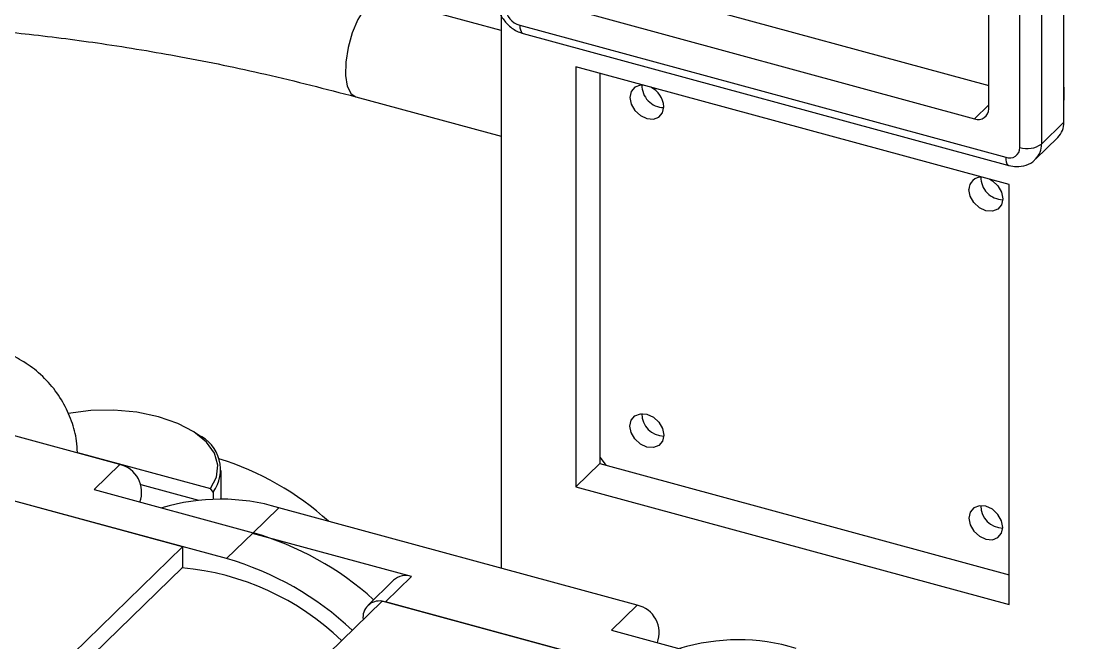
# Model space of a CAD drawing. Header units: millimetres. Extents: x 0 to 3353, y 0 to 2591.
# Drawn here: x 2485.6 to 2568, y 2131.3 to 2180 of the extents above; entities that cross this region are included whole.
import ezdxf

# ---------------------------------------------------------------- set-up
doc = ezdxf.new("R2010")
doc.units = ezdxf.units.MM
doc.header["$LTSCALE"] = 12
doc.layers.add('TITLE_BLOCK_BORDER', color=7, linetype='Continuous')
doc.dimstyles.new('SLDDIMSTYLE0', dxfattribs={"dimtxt": 0.18, "dimasz": 12.192, "dimexe": 0, "dimexo": 0.0625, "dimgap": 0, "dimtad": 0, "dimtih": 1, "dimtoh": 1, "dimdec": 0, "dimrnd": 1e-09, "dimzin": 0, "dimdsep": 46, "dimtxsty": 'Standard', "dimblk1": 'DOT', "dimblk2": 'DOT', "dimsah": 1, "dimcen": 0.09, "dimadec": 0, "dimazin": 0, "dimtfac": 12.192, "dimtdec": 0, "dimtofl": 0, "dimtmove": 0, "dimatfit": 3, "dimldrblk": 'DOT', "dimfxl": 0, "dimfrac": 2, "dimtolj": 1, "dimtzin": 0, "dimarcsym": 0})

# ---------------------------------------------------------------- blocks, each defined once
blk = doc.blocks.new('_DOT')
at = {"color": 0, "linetype": 'ByBlock', "lineweight": -2}
blk.add_line((-0.5, 0), (-1, 0), dxfattribs=at)
at = {"color": 0, "linetype": 'ByBlock', "const_width": 0.5}
blk.add_lwpolyline([(-0.25, 0, 1), (0.25, 0, 1)], format="xyb", close=True, dxfattribs=at)

msp = doc.modelspace()

# ---------------------------------------------------------------- linework, layer by layer
at = {"color": 7, "linetype": 'Continuous', "lineweight": 25}
for p, q in [((2567.219, 2172.045), (2567.219, 2191.76)), ((2563.78, 2170.068), (2563.78, 2189.783)), ((2565.469, 2190.052), (2565.469, 2170.337)), ((2561.348, 2173.086), (2561.348, 2188.087)), ((2529.411, 2183.607), (2561.348, 2174.927)), ((2523.175, 2179.238), (2513.901, 2181.759)), ((2527.077, 2181.329), (2560.243, 2172.315)), ((2523.175, 2180.453), (2523.175, 2137.136)), ((2524.645, 2179.633), (2562.675, 2169.297)), ((2524.901, 2178.996), (2562.931, 2168.66)), ((2562.957, 2167.161), (2529.03, 2176.381)), ((2529.03, 2176.381), (2529.03, 2143.5)), ((2530.897, 2175.874), (2530.897, 2145.322)), ((2567.219, 2174.788), (2567.219, 2173.76)), ((2511.803, 2174.039), (2523.175, 2170.948)), ((2565.469, 2170.337), (2567.219, 2172.045)), ((2565.005, 2169.149), (2566.755, 2170.857)), ((2562.957, 2134.28), (2562.957, 2167.161)), ((2493.335, 2145.246), (2465.272, 2152.873)), ((2499.473, 2147.574), (2499.273, 2147.711)), ((2490.023, 2146.196), (2500.433, 2143.367)), ((2498.234, 2138.805), (2473.354, 2145.566)), ((2501.695, 2137.879), (2473.632, 2145.505)), ((2493.335, 2145.246), (2491.328, 2143.287)), ((2530.897, 2145.322), (2529.03, 2143.5)), ((2530.897, 2145.823), (2531.414, 2145.182)), ((2530.897, 2145.322), (2562.957, 2136.609)), ((2501.279, 2142.516), (2501.279, 2144.787)), ((2494.992, 2143.681), (2499.5, 2142.456)), ((2529.03, 2143.5), (2562.957, 2134.28)), ((2491.328, 2143.287), (2503.772, 2139.906)), ((2500.656, 2143.092), (2500.433, 2143.367)), ((2500.656, 2143.092), (2500.656, 2142.512)), ((2503.725, 2139.86), (2505.779, 2141.864)), ((2533.841, 2134.237), (2505.779, 2141.864)), ((2501.695, 2137.879), (2503.772, 2139.906)), ((2516.169, 2136.478), (2503.725, 2139.86)), ((2471.819, 2113.023), (2498.234, 2138.805)), ((2498.234, 2138.805), (2498.234, 2137.193)), ((2498.234, 2137.193), (2473.099, 2112.66)), ((2514.772, 2136.195), (2512.742, 2134.214)), ((2514.139, 2134.497), (2516.169, 2136.478)), ((2487.446, 2108.776), (2513.861, 2134.558)), ((2538.741, 2127.796), (2513.861, 2134.558)), ((2513.909, 2134.545), (2514.139, 2134.497)), ((2542.201, 2126.87), (2514.139, 2134.497)), ((2533.841, 2134.237), (2531.835, 2132.279)), ((2531.835, 2132.279), (2544.278, 2128.897))]:
    msp.add_line(p, q, dxfattribs=at)
at = {"color": 8, "linetype": 'Continuous', "lineweight": 25}
msp.add_line((2560.243, 2172.315), (2561.348, 2173.394), dxfattribs=at)
at = {"color": 8, "linetype": 'Continuous', "lineweight": 25, "flags": 128}
for points in [[(2513.901, 2181.759), (2513.597, 2181.77), (2513.059, 2181.508), (2512.503, 2180.926), (2511.978, 2180.075), (2511.531, 2179.031), (2511.201, 2177.886), (2511.018, 2176.742), (2510.998, 2175.701), (2511.142, 2174.855), (2511.439, 2174.28), (2511.803, 2174.039)], [(2524.645, 2179.633), (2524.656, 2179.435), (2524.689, 2179.266), (2524.743, 2179.134), (2524.816, 2179.042), (2524.901, 2178.996)], [(2562.675, 2169.297), (2562.686, 2169.099), (2562.719, 2168.931), (2562.773, 2168.798), (2562.846, 2168.706), (2562.931, 2168.66)]]:
    msp.add_lwpolyline(points, dxfattribs=at)
at = {"color": 7, "linetype": 'Continuous', "lineweight": 25, "flags": 128}
for points in [[(2534.299, 2174.949), (2534.086, 2174.941), (2533.656, 2174.78), (2533.368, 2174.441), (2533.267, 2173.976), (2533.368, 2173.457), (2533.656, 2172.961), (2534.086, 2172.566), (2534.594, 2172.33), (2535.102, 2172.29), (2535.532, 2172.452), (2535.82, 2172.79), (2535.921, 2173.255)], [(2561.421, 2167.578), (2561.634, 2167.455), (2562.065, 2167.059), (2562.352, 2166.564), (2562.453, 2166.044), (2562.352, 2165.58), (2562.065, 2165.241), (2561.634, 2165.079), (2561.127, 2165.119), (2560.619, 2165.355), (2560.188, 2165.75), (2559.901, 2166.246), (2559.8, 2166.765)], [(2500.433, 2143.367), (2500.913, 2144.27), (2501.021, 2145.205), (2500.751, 2146.131), (2500.115, 2147.008), (2499.141, 2147.799), (2497.872, 2148.469), (2496.36, 2148.99), (2494.673, 2149.338), (2492.882, 2149.5), (2491.065, 2149.468), (2489.3, 2149.243), (2489.276, 2149.238)], [(2533.267, 2148.261), (2533.368, 2148.726), (2533.656, 2149.065), (2534.086, 2149.226), (2534.594, 2149.186), (2535.102, 2148.951), (2535.532, 2148.555), (2535.82, 2148.06), (2535.921, 2147.54), (2535.82, 2147.075), (2535.532, 2146.736), (2535.102, 2146.575), (2534.594, 2146.615), (2534.086, 2146.851), (2533.656, 2147.246), (2533.368, 2147.742), (2533.267, 2148.261)], [(2562.453, 2140.329), (2562.352, 2140.849), (2562.065, 2141.344), (2561.634, 2141.74), (2561.127, 2141.975), (2560.619, 2142.015), (2560.188, 2141.854), (2559.901, 2141.515), (2559.8, 2141.05), (2559.901, 2140.531), (2560.188, 2140.035), (2560.619, 2139.64), (2561.127, 2139.404), (2561.634, 2139.364), (2562.065, 2139.526), (2562.352, 2139.864), (2562.453, 2140.329)]]:
    msp.add_lwpolyline(points, dxfattribs=at)
at = {"color": 7, "linetype": 'Continuous', "lineweight": 25}
for centre, radius, start, end in [((2525.055, 2181.095), 1.518, 183.39156, 254.33381), ((2535.938, 2174.927), 1.735, 178.39591, 269.36419), ((2534.1, 2173.144), 1.824, 3.47834, 64.36825), ((2560.536, 2173.073), 0.813, 248.8623, 0.92226), ((2565.606, 2171.991), 1.614, 315.35447, 1.91129), ((2562.968, 2170.055), 0.813, 248.8623, 0.92226), ((2564.353, 2171.907), 1.926, 252.69603, 305.39891), ((2560.744, 2166.798), 0.944, 84.64855, 182.00856), ((2562.471, 2167.716), 1.735, 178.39591, 269.36416), ((2535.94, 2149.215), 1.738, 179.31863, 269.29144), ((2498.209, 2144.843), 3.009, 324.41368, 65.16612), ((2492.855, 2143.103), 2.196, 338.98745, 77.36682), ((2494.252, 2123.758), 22.99, 47.85578, 72.66576), ((2501.239, 2126.821), 15.713, 73.20819, 107.03453), ((2562.473, 2142.004), 1.738, 179.31863, 269.29144), ((2497.183, 2116.949), 23.883, 47.87555, 73.98571), ((2495.153, 2114.988), 23.807, 46.56204, 74.04946), ((2496.357, 2116.554), 20.688, 46.12726, 84.88935), ((2515.715, 2135.127), 1.425, 71.44004, 131.46997), ((2513.661, 2133.272), 1.294, 81.3895, 187.22056), ((2533.361, 2132.094), 2.196, 338.98743, 77.36682), ((2541.746, 2115.812), 15.713, 73.2082, 107.03449)]:
    msp.add_arc(centre, radius, start, end, dxfattribs=at)
at = {"color": 8, "linetype": 'Continuous', "lineweight": 25}
msp.add_arc((2563.855, 2170.284), 1.616, 315.75915, 1.89956, dxfattribs=at)
at = {"color": 7, "linetype": 'Continuous', "lineweight": 25}
for points, knots in [([(2513.902, 2181.758), (2511.048, 2182.492), (2505.587, 2183.895), (2497.588, 2185.446), (2490.26, 2186.553), (2483.616, 2187.265), (2477.157, 2187.697), (2471.083, 2187.831), (2465.35, 2187.726), (2460.599, 2187.429), (2456.571, 2187.024), (2452.885, 2186.52), (2449.33, 2185.901), (2445.714, 2185.124), (2441.837, 2184.108), (2437.957, 2182.861), (2434.083, 2181.346), (2430.345, 2179.6), (2426.678, 2177.527), (2423.39, 2175.271), (2420.693, 2173.062), (2418.582, 2171.038), (2416.95, 2169.239), (2415.442, 2167.386), (2414.556, 2166.078), (2414.04, 2165.317)], [0, 0, 0, 0, 0.082165, 0.157184, 0.225202, 0.286402, 0.340997, 0.402885, 0.454416, 0.496076, 0.532293, 0.565173, 0.598323, 0.631718, 0.667525, 0.709688, 0.745363, 0.784399, 0.826561, 0.865953, 0.89998, 0.92881, 0.952506, 0.972342, 1, 1, 1, 1]), ([(2522.873, 2181.574), (2522.888, 2181.378), (2522.923, 2180.911), (2523.243, 2180.196), (2523.821, 2179.521), (2524.427, 2179.143), (2524.807, 2179.025), (2524.901, 2178.996)], [0, 0, 0, 0, 0.171329, 0.408187, 0.655736, 0.915062, 1, 1, 1, 1]), ([(2423.145, 2164.112), (2423.367, 2164.375), (2424.177, 2165.335), (2425.904, 2166.988), (2428.502, 2169.119), (2431.7, 2171.227), (2435.609, 2173.302), (2439.905, 2175.086), (2444.285, 2176.496), (2448.23, 2177.5), (2451.745, 2178.214), (2454.968, 2178.738), (2458.071, 2179.137), (2461.446, 2179.465), (2465.492, 2179.724), (2470.504, 2179.864), (2475.875, 2179.748), (2481.227, 2179.43), (2486.435, 2178.943), (2492.129, 2178.208), (2498.302, 2177.174), (2504.944, 2175.816), (2509.457, 2174.646), (2511.803, 2174.039)], [0, 0, 0, 0, 0.012498, 0.045492, 0.084364, 0.129604, 0.176166, 0.232986, 0.283171, 0.326088, 0.364049, 0.397851, 0.429886, 0.4629, 0.505731, 0.558911, 0.622981, 0.672071, 0.726467, 0.786331, 0.851803, 0.922999, 1, 1, 1, 1]), ([(2562.931, 2168.66), (2563.125, 2168.621), (2563.577, 2168.53), (2564.271, 2168.663), (2564.802, 2168.902), (2564.974, 2169.139), (2564.999, 2169.174)], [0, 0, 0, 0, 0.260788, 0.605152, 0.942209, 1, 1, 1, 1]), ([(2490.023, 2146.196), (2490.009, 2146.495), (2489.969, 2147.33), (2489.591, 2148.674), (2488.91, 2150.177), (2487.927, 2151.557), (2486.718, 2152.721), (2485.34, 2153.605), (2484.233, 2154.127), (2483.569, 2154.269), (2483.421, 2154.301)], [0, 0, 0, 0, 0.080328, 0.22383, 0.370882, 0.52135, 0.675541, 0.817871, 0.959584, 1, 1, 1, 1])]:
    msp.add_open_spline(points, degree=3, knots=knots, dxfattribs=at)

# ---------------------------------------------------------------- leaders
at = {"layer": 'TITLE_BLOCK_BORDER'}
msp.add_leader([(2569.476, 2018.676), (2840.654, 2149.419)], dimstyle='SLDDIMSTYLE0', dxfattribs=at)

doc.saveas('drawing.dxf')
